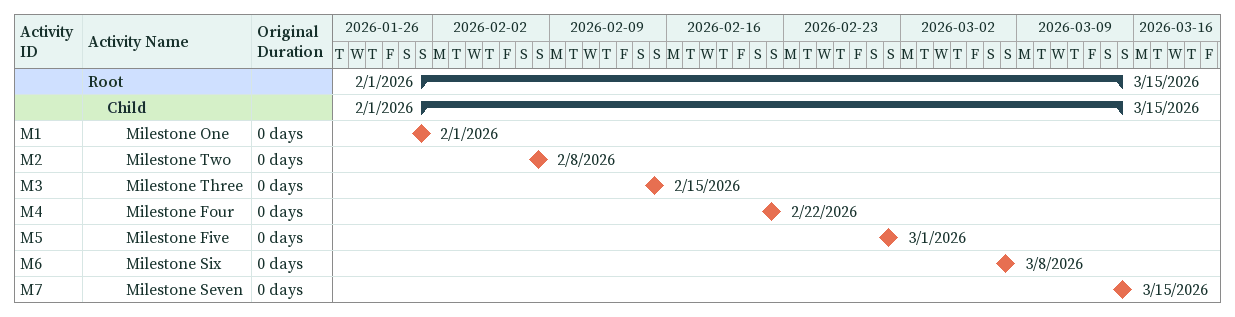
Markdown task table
| ID | Level | Task | Original duration | Start | Finish |
|---|---|---|---|---|---|
|  | 1 | **Root** |  | 2026-02-01 | 2026-03-15 |
|  | 2 | **Child** |  | 2026-02-01 | 2026-03-15 |
| M1 | 3 | Milestone One | 0d | 2026-02-01 | 2026-02-01 |
| M2 | 3 | Milestone Two | 0d | 2026-02-08 | 2026-02-08 |
| M3 | 3 | Milestone Three | 0d | 2026-02-15 | 2026-02-15 |
| M4 | 3 | Milestone Four | 0d | 2026-02-22 | 2026-02-22 |
| M5 | 3 | Milestone Five | 0d | 2026-03-01 | 2026-03-01 |
| M6 | 3 | Milestone Six | 0d | 2026-03-08 | 2026-03-08 |
| M7 | 3 | Milestone Seven | 0d | 2026-03-15 | 2026-03-15 |
